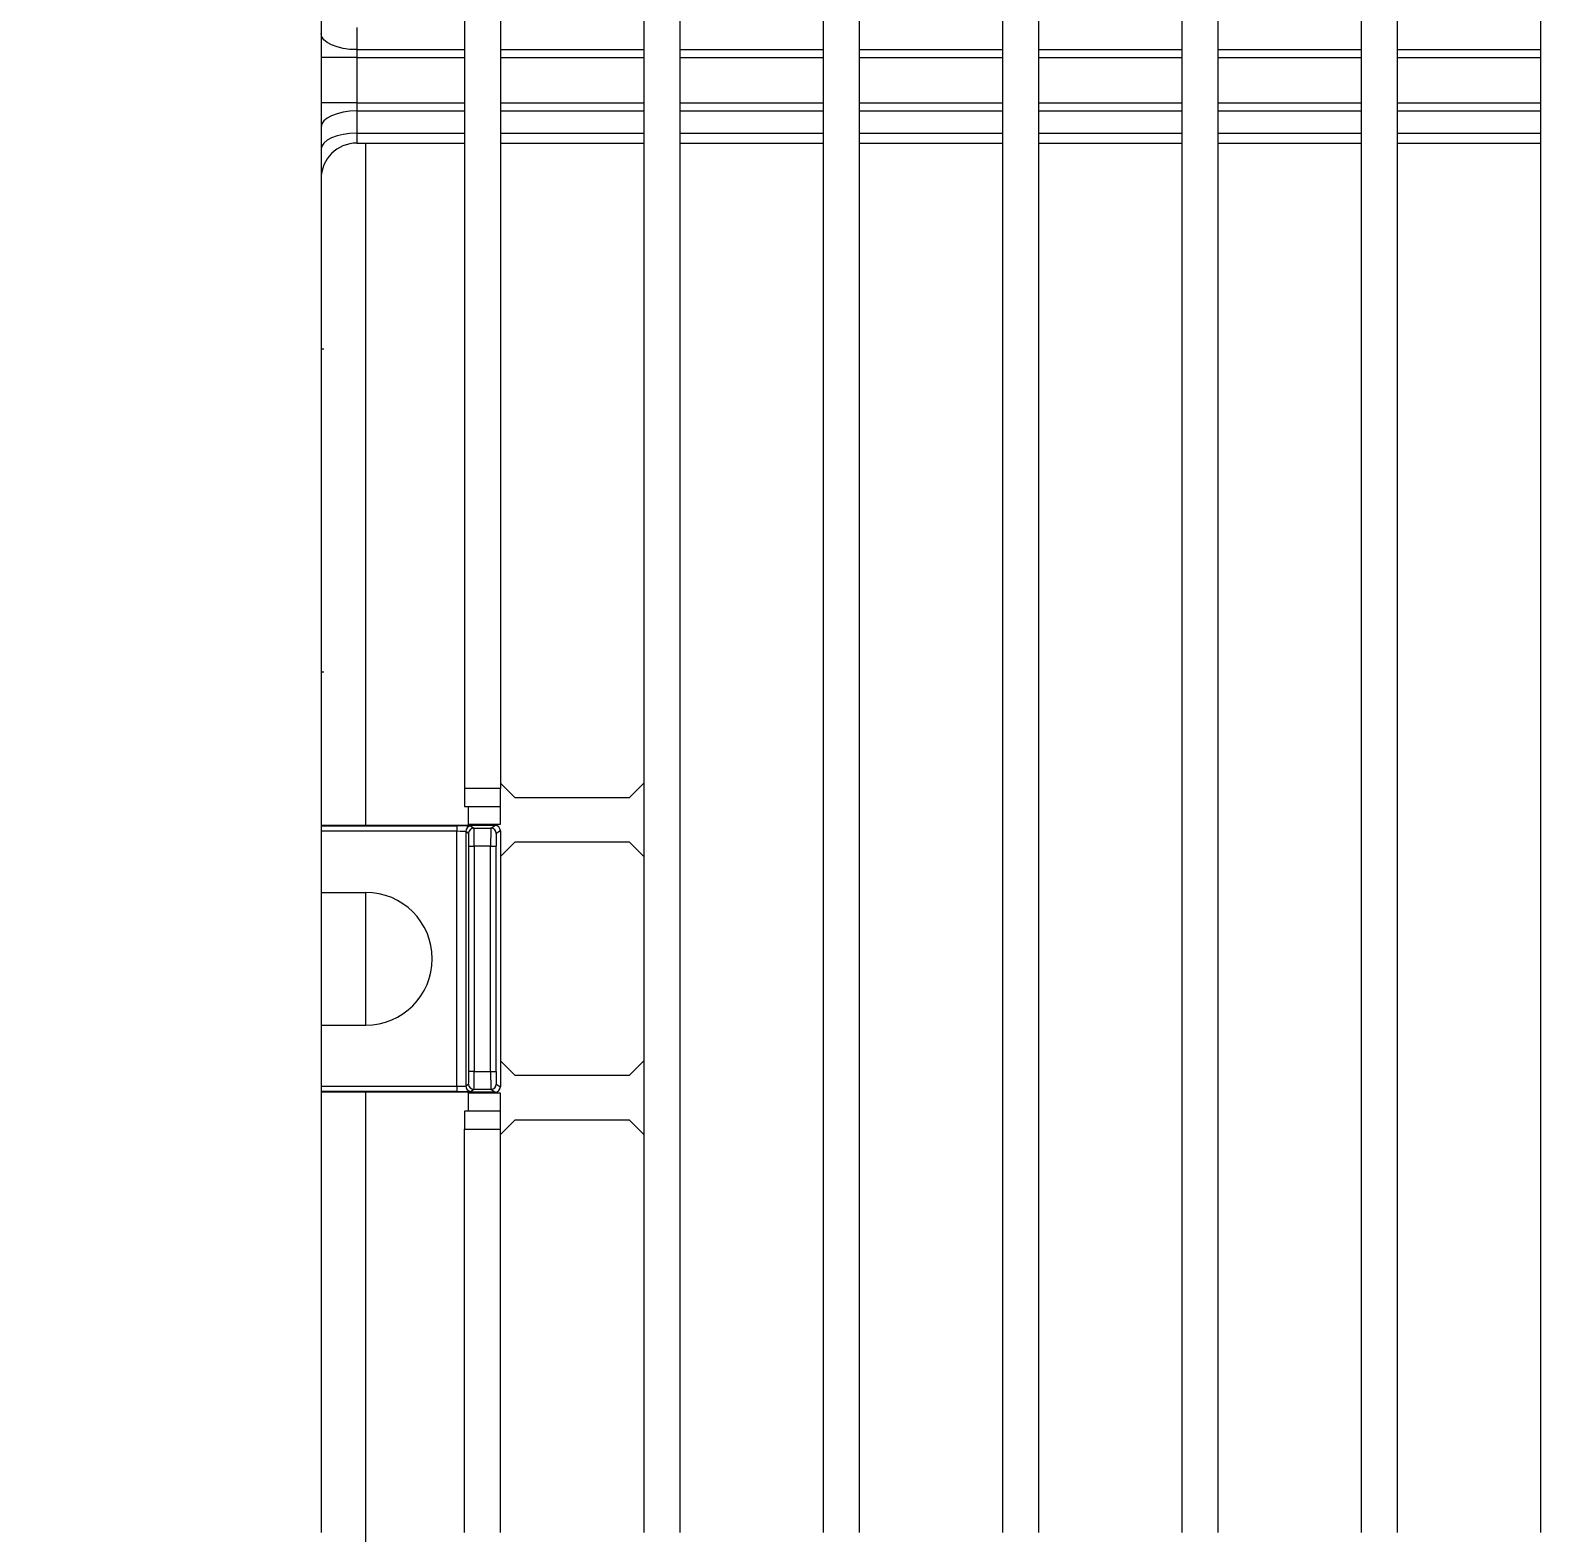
# Model space of a CAD drawing. Header units: metres. Extents: x -101133.8 to -101066.7, y -24899.3 to -24824.7.
# Drawn here: x -101102.9863 to -101102.9011, y -24837.3543 to -24837.2705 of the extents above; entities that cross this region are included whole.
import ezdxf

# ---------------------------------------------------------------- set-up
doc = ezdxf.new("R2010")
doc.units = ezdxf.units.M
doc.header["$LTSCALE"] = 0.2
doc.header["$PDSIZE"] = -5
doc.layers.add('CMT-COTATION DIVERS', color=1, linetype='Continuous')
doc.layers.add('CMT-CVC-MATERIEL', color=30, linetype='Continuous')
doc.styles.get("Standard").update_dxf_attribs({"font": 'arial.ttf'})
doc.dimstyles.get("Standard").update_dxf_attribs({"dimtxt": 0.18, "dimasz": 0.18, "dimexe": 0.18, "dimexo": 0.0625, "dimgap": 0.09, "dimtad": 0, "dimtih": 1, "dimtoh": 1, "dimdec": 4, "dimzin": 0, "dimdsep": 46, "dimtxsty": 'Standard', "dimcen": 0.09, "dimadec": 0, "dimazin": 0, "dimtfac": 1, "dimtdec": 4, "dimtofl": 0, "dimtmove": 0, "dimatfit": 3, "dimfxl": 1, "dimtolj": 1, "dimtzin": 0, "dimarcsym": 0})

# ---------------------------------------------------------------- blocks, each defined once
blk = doc.blocks.new('Cassette 600x600')
at = {"linetype": 'Continuous', "lineweight": 13}
for p, q in [((-20143.73, 427.005), (-20417.73, 427.005)), ((-20393.169, 417.307), (-20393.169, 427.005)), ((-20393.139, 419.442), (-20393.139, 427.005)), ((-20392.839, 427.005), (-20392.839, 419.442)), ((-20389.43, 427.005), (-20389.43, 424.507)), ((-20382.03, 427.005), (-20382.03, 424.507)), ((-20378.621, 419.442), (-20378.621, 427.005)), ((-20378.321, 427.005), (-20378.321, 419.442)), ((-20378.291, 417.307), (-20378.291, 427.005)), ((-20369.73, 427.005), (-20369.73, 426.848)), ((-20351.73, 426.848), (-20351.73, 427.005)), ((-20340.397, 426.967), (-20340.571, 427.005)), ((-20340.229, 426.853), (-20340.397, 426.967)), ((-20340.075, 426.668), (-20340.229, 426.853)), ((-20339.161, 426.967), (-20339.335, 427.005)), ((-20338.993, 426.853), (-20339.161, 426.967)), ((-20338.839, 426.668), (-20338.993, 426.853)), ((-20337.994, 425.005), (-20337.994, 427.005)), ((-20335.466, 425.005), (-20335.466, 427.005)), ((-20334.621, 426.668), (-20334.467, 426.853)), ((-20334.467, 426.853), (-20334.299, 426.967)), ((-20334.299, 426.967), (-20334.124, 427.005)), ((-20339.939, 426.419), (-20340.075, 426.668)), ((-20339.828, 426.116), (-20339.939, 426.419)), ((-20339.745, 425.77), (-20339.828, 426.116)), ((-20338.703, 426.419), (-20338.839, 426.668)), ((-20338.592, 426.116), (-20338.703, 426.419)), ((-20338.509, 425.77), (-20338.592, 426.116)), ((-20334.951, 425.77), (-20334.868, 426.116)), ((-20334.868, 426.116), (-20334.757, 426.419)), ((-20334.757, 426.419), (-20334.621, 426.668)), ((-20339.694, 425.395), (-20339.745, 425.77)), ((-20339.677, 425.005), (-20339.694, 425.395)), ((-20338.458, 425.395), (-20338.509, 425.77)), ((-20338.441, 425.005), (-20338.458, 425.395)), ((-20335.019, 425.005), (-20335.002, 425.395)), ((-20335.002, 425.395), (-20334.951, 425.77)), ((-20448.23, 424.505), (-20393.169, 424.505)), ((-20389.43, 424.505), (-20382.03, 424.505)), ((-20378.291, 424.505), (-20340.23, 424.505)), ((-20339.677, 425.005), (-20340.23, 425.005)), ((-20340.23, 425.005), (-20340.23, 419.005)), ((-20338.441, 425.005), (-20339.677, 425.005)), ((-20339.677, 425.005), (-20339.677, 419.005)), ((-20337.994, 425.005), (-20338.441, 425.005)), ((-20338.441, 425.005), (-20338.441, 419.005)), ((-20335.466, 425.005), (-20337.994, 425.005)), ((-20337.994, 425.005), (-20337.994, 419.005)), ((-20335.019, 425.005), (-20335.466, 425.005)), ((-20335.466, 425.005), (-20335.466, 419.005)), ((-20333.783, 425.005), (-20335.019, 425.005)), ((-20335.019, 425.005), (-20335.019, 419.005)), ((-20392.839, 419.442), (-20393.139, 419.442)), ((-20392.839, 419.442), (-20378.621, 419.442)), ((-20378.321, 419.442), (-20378.621, 419.442)), ((-20417.73, 419.005), (-20395.23, 419.005)), ((-20395.23, 419.005), (-20395.23, 417.005)), ((-20394.23, 419.005), (-20395.23, 419.005)), ((-20394.23, 417.005), (-20394.23, 419.005)), ((-20393.23, 418.805), (-20394.23, 418.805)), ((-20393.23, 417.005), (-20393.23, 418.805)), ((-20393.169, 418.805), (-20393.23, 418.805)), ((-20393.018, 418.481), (-20393.125, 418.642)), ((-20393.018, 417.532), (-20393.018, 418.481)), ((-20392.825, 418.942), (-20392.718, 418.781)), ((-20378.634, 418.942), (-20392.825, 418.942)), ((-20392.018, 418.763), (-20379.441, 418.763)), ((-20392.018, 418.463), (-20392.018, 418.763)), ((-20379.441, 418.463), (-20392.018, 418.463)), ((-20392.018, 418.463), (-20392.018, 417.551)), ((-20379.441, 418.763), (-20379.441, 418.463)), ((-20379.441, 417.551), (-20379.441, 418.463)), ((-20378.741, 418.781), (-20378.634, 418.942)), ((-20378.334, 418.642), (-20378.441, 418.481)), ((-20378.441, 418.481), (-20378.441, 417.532)), ((-20378.23, 418.805), (-20378.291, 418.805)), ((-20378.23, 418.805), (-20378.23, 417.005)), ((-20377.23, 418.805), (-20378.23, 418.805)), ((-20377.23, 419.005), (-20377.23, 417.005)), ((-20376.23, 419.005), (-20377.23, 419.005)), ((-20376.23, 417.005), (-20376.23, 419.005)), ((-20185.23, 419.005), (-20376.23, 419.005)), ((-20393.169, 417.307), (-20393.018, 417.532)), ((-20392.018, 417.551), (-20379.441, 417.551)), ((-20392.018, 417.551), (-20392.018, 417.251)), ((-20379.441, 417.551), (-20379.441, 417.251)), ((-20378.441, 417.532), (-20378.291, 417.307)), ((-20417.73, 417.005), (-20395.23, 417.005)), ((-20394.73, 416.205), (-20395.53, 417.005)), ((-20395.23, 417.005), (-20394.23, 417.005)), ((-20394.23, 417.005), (-20393.23, 417.005)), ((-20392.718, 417.233), (-20392.869, 417.007)), ((-20378.591, 417.007), (-20392.869, 417.007)), ((-20391.428, 417.007), (-20392.23, 416.205)), ((-20379.441, 417.251), (-20392.018, 417.251)), ((-20379.23, 416.205), (-20380.032, 417.007)), ((-20378.591, 417.007), (-20378.741, 417.233)), ((-20378.23, 417.005), (-20377.23, 417.005)), ((-20377.23, 417.005), (-20376.23, 417.005)), ((-20375.93, 417.005), (-20376.73, 416.205)), ((-20185.23, 417.005), (-20376.23, 417.005)), ((-20340.23, 417.005), (-20340.23, 409.005)), ((-20339.677, 417.005), (-20339.677, 409.005)), ((-20338.441, 417.005), (-20338.441, 409.005)), ((-20337.994, 417.005), (-20337.994, 409.005)), ((-20335.466, 417.005), (-20335.466, 409.005)), ((-20335.019, 417.005), (-20335.019, 409.005)), ((-20394.73, 409.805), (-20394.73, 416.205)), ((-20392.23, 416.205), (-20392.23, 409.805)), ((-20379.23, 409.805), (-20379.23, 416.205)), ((-20376.73, 416.205), (-20376.73, 409.805)), ((-20143.73, 409.005), (-20417.73, 409.005)), ((-20395.53, 409.005), (-20394.73, 409.805)), ((-20392.23, 409.805), (-20391.43, 409.005)), ((-20380.03, 409.005), (-20379.23, 409.805)), ((-20376.73, 409.805), (-20375.93, 409.005)), ((-20143.73, 407.005), (-20417.73, 407.005)), ((-20340.23, 407.005), (-20340.23, 399.005)), ((-20339.677, 407.005), (-20339.677, 399.005)), ((-20338.441, 407.005), (-20338.441, 399.005)), ((-20337.994, 407.005), (-20337.994, 399.005)), ((-20335.466, 407.005), (-20335.466, 399.005)), ((-20335.019, 407.005), (-20335.019, 399.005)), ((-20143.73, 399.005), (-20417.73, 399.005)), ((-20143.73, 397.005), (-20417.73, 397.005)), ((-20340.23, 397.005), (-20340.23, 389.005)), ((-20339.677, 397.005), (-20339.677, 389.005)), ((-20338.441, 397.005), (-20338.441, 389.005)), ((-20337.994, 397.005), (-20337.994, 389.005)), ((-20335.466, 397.005), (-20335.466, 389.005)), ((-20335.019, 397.005), (-20335.019, 389.005)), ((-20143.73, 389.005), (-20417.73, 389.005)), ((-20143.73, 387.005), (-20417.73, 387.005)), ((-20340.23, 387.005), (-20340.23, 379.005)), ((-20339.677, 387.005), (-20339.677, 379.005)), ((-20338.441, 387.005), (-20338.441, 379.005)), ((-20337.994, 387.005), (-20337.994, 379.005)), ((-20335.466, 387.005), (-20335.466, 379.005)), ((-20335.019, 387.005), (-20335.019, 379.005)), ((-20143.73, 379.005), (-20417.73, 379.005)), ((-20143.73, 377.005), (-20417.73, 377.005)), ((-20340.23, 377.005), (-20340.23, 369.005)), ((-20339.677, 377.005), (-20339.677, 369.005)), ((-20338.441, 377.005), (-20338.441, 369.005)), ((-20337.994, 377.005), (-20337.994, 369.005)), ((-20335.466, 377.005), (-20335.466, 369.005)), ((-20335.019, 377.005), (-20335.019, 369.005)), ((-20143.73, 369.005), (-20417.73, 369.005)), ((-20143.73, 367.005), (-20417.73, 367.005)), ((-20340.23, 367.005), (-20340.23, 359.005)), ((-20339.677, 367.005), (-20339.677, 359.005)), ((-20338.441, 367.005), (-20338.441, 359.005)), ((-20337.994, 367.005), (-20337.994, 359.005)), ((-20335.466, 367.005), (-20335.466, 359.005)), ((-20335.019, 367.005), (-20335.019, 359.005)), ((-20143.73, 359.005), (-20417.73, 359.005))]:
    blk.add_line(p, q, dxfattribs=at)
for centre, radius, start, end in [((-20342.23, 425.005), 2, 0, 90), ((-20385.73, 424.507), 3.7, 180, 0), ((-20392.825, 418.642), 0.3, 90.0261, 179.96251), ((-20392.718, 418.481), 0.3, 90.02385, 179.96618), ((-20378.741, 418.481), 0.3, 0.03382, 89.97615), ((-20378.634, 418.642), 0.3, 0.03749, 89.9739), ((-20392.718, 417.533), 0.3, 180.03667, 269.97614), ((-20378.741, 417.533), 0.3, 270.02386, 359.96333)]:
    blk.add_arc(centre, radius, start, end, dxfattribs=at)
for centre, major_axis, ratio, start_param, end_param in [((-20393.125, 419.442), (0, 0.8), 0.017455, 1.570796, 3.115413), ((-20392.825, 419.442), (0, 0.5), 0.027928, 1.570796, 3.115413), ((-20378.635, 419.442), (0, 0.5), 0.027928, 3.167773, 4.712389), ((-20378.335, 419.442), (0, 0.8), 0.017455, 3.167773, 4.712389), ((-20392.018, 418.482), (1, 0), 0.01833, 3.159046, 4.712389), ((-20392.018, 418.781), (0.7, 0), 0.026186, 3.159046, 4.712389), ((-20379.441, 418.781), (0.7, 0), 0.026186, 4.712389, 6.265732), ((-20379.441, 418.482), (1, 0), 0.01833, 4.712389, 6.265732), ((-20392.018, 417.532), (1, 0), 0.01833, 1.570796, 3.124139), ((-20379.441, 417.532), (1, 0), 0.01833, 0.017453, 1.570796), ((-20392.869, 417.307), (-0.166, -0.25), 0.999505, 5.300561, 6.870901), ((-20392.018, 417.232), (0.7, 0), 0.026186, 1.570796, 3.124139), ((-20379.441, 417.232), (0.7, 0), 0.026186, 0.017453, 1.570796), ((-20378.591, 417.307), (0.166, -0.25), 0.999505, 5.69547, 7.265809)]:
    blk.add_ellipse(centre, major_axis=major_axis, ratio=ratio, start_param=start_param, end_param=end_param, dxfattribs=at)
blk = doc.blocks.new('COT-45')
at = {"color": 0}
for p, q in [((0, -1), (0, 1)), ((-1, 0), (1, 0))]:
    blk.add_line(p, q, dxfattribs=at)
at = {"color": 0, "const_width": 0.4}
blk.add_lwpolyline([(-0.4419, -0.4419), (0.4419, 0.4419)], dxfattribs=at)
blk = doc.blocks.new('*D83')
at = {"layer": 'CMT-COTATION DIVERS', "color": 0, "lineweight": -2}
for p, q in [((-101108.840397, -24836.86729), (-101108.840397, -24836.593785)), ((-101102.469855, -24837.824459), (-101102.469855, -24836.593785)), ((-101108.815397, -24836.643785), (-101102.494855, -24836.643785))]:
    blk.add_line(p, q, dxfattribs=at)
at = {"layer": 'Defpoints', "color": 0, "lineweight": 15}
for p in [(-101102.469855, -24836.643785), (-101108.840397, -24836.89729), (-101102.469855, -24837.854459)]:
    blk.add_point(p, dxfattribs=at)
at = {"layer": 'CMT-COTATION DIVERS', "color": 0, "lineweight": -2, "xscale": 0.025, "yscale": 0.025, "zscale": 0.025, "rotation": 180}
blk.add_blockref('COT-45', (-101108.840397, -24836.643785), dxfattribs=at)
at = {"layer": 'CMT-COTATION DIVERS', "color": 0, "lineweight": -2, "xscale": 0.025, "yscale": 0.025, "zscale": 0.025}
blk.add_blockref('COT-45', (-101102.469855, -24836.643785), dxfattribs=at)
at = {"layer": 'CMT-COTATION DIVERS', "color": 0, "lineweight": 15, "insert": (-101105.655126, -24836.567967), "char_height": 0.075, "attachment_point": 5}
blk.add_mtext('\\A1;637', dxfattribs=at)

msp = doc.modelspace()

# ---------------------------------------------------------------- block references
at = {"layer": 'CMT-CVC-MATERIEL', "xscale": 0.001, "yscale": 0.001, "zscale": 0.001, "rotation": 90}
msp.add_blockref('Cassette 600x600', (-101102.543123, -24816.936573), dxfattribs=at)

# ---------------------------------------------------------------- dimensions: what is measured, and where the dimension line sits
at = {"layer": 'CMT-COTATION DIVERS', "lineweight": 15}
dim = msp.add_linear_dim(base=(-101102.469855, -24836.643785), p1=(-101108.840397, -24836.89729), p2=(-101102.469855, -24837.854459), dimstyle='Standard', override={"dimscale": 0.05, "dimtxt": 1.5, "dimasz": 0.5, "dimexe": 1, "dimexo": 0.6, "dimgap": 0.75, "dimtad": 1, "dimtih": 0, "dimtoh": 0, "dimdec": 0, "dimlfac": 100, "dimblk": 'COT-45', "dimcen": 0, "dimadec": 2, "dimazin": 2, "dimtdec": 2, "dimtix": 1, "dimtmove": 1, "dimfrac": 1}, dxfattribs=at)
dim.commit()
dim.dimension.update_dxf_attribs({"geometry": '*D83', "text_midpoint": (-101105.655126, -24836.567967)})

doc.saveas('drawing.dxf')
